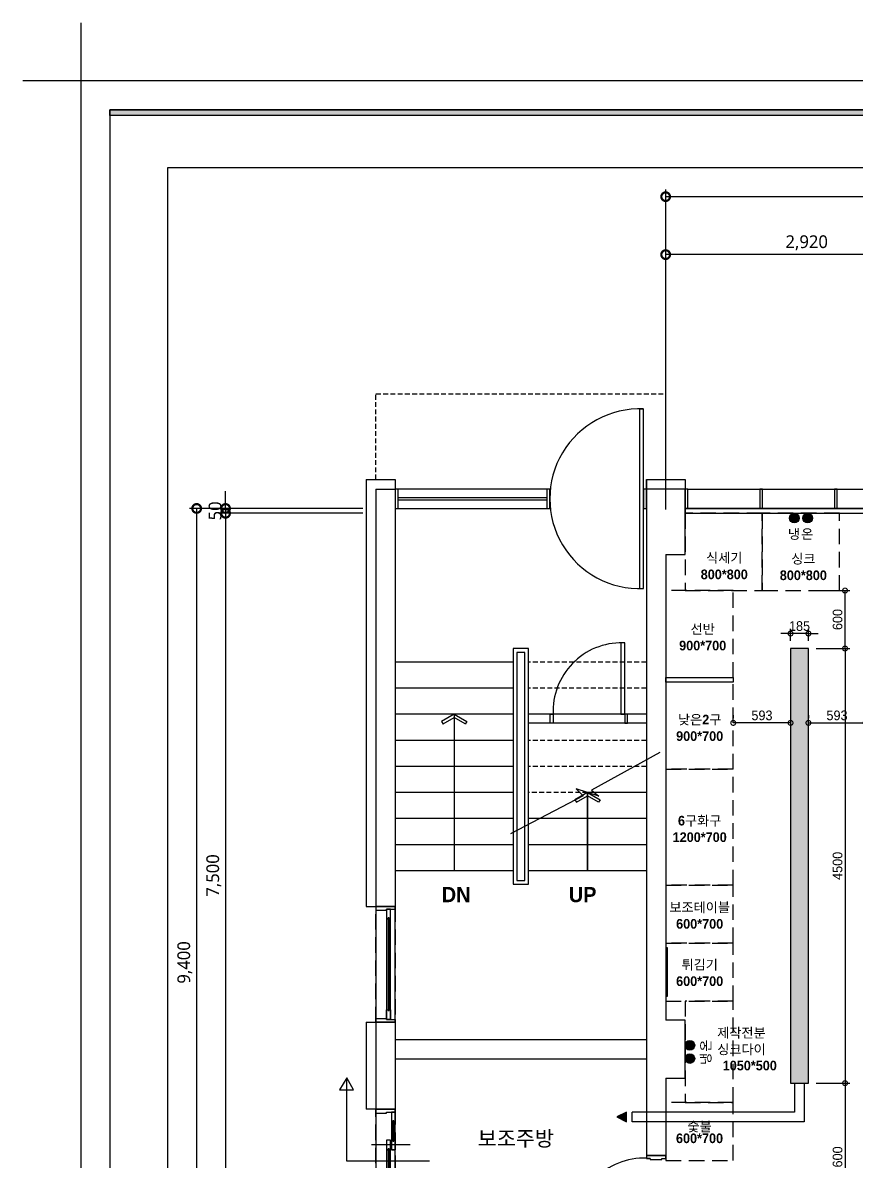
# Model space of a CAD drawing. Header units: inches. Extents: x 405346 to 489838, y -25612 to 14934.
# Drawn here: x 424738 to 433367, y 3148 to 14934 of the extents above; entities that cross this region are included whole.
import ezdxf
from ezdxf.enums import TextEntityAlignment as Align

# ---------------------------------------------------------------- set-up
doc = ezdxf.new("R2010")
doc.units = ezdxf.units.IN
doc.header["$LTSCALE"] = 200
doc.header["$MEASUREMENT"] = 0
doc.linetypes.add('DH-HID2', pattern=[1.2, 0.8, -0.4])
doc.linetypes.add('HIDDEN', pattern=[0.375, 0.25, -0.125])
for name, color, linetype in [('0-설비 급배수', 10, 'Continuous'), ('03-WAL NEW', 3, 'Continuous'), ('04-WIN', 4, 'Continuous'), ('04_FUR', 6, 'Continuous'), ('07-DIM', 5, 'Continuous'), ('07-DIM WAL', 5, 'Continuous'), ('C-WIN', 4, 'Continuous'), ('CO-DO-FR', 7, 'Continuous'), ('CO-DOOR', 8, 'Continuous'), ('CORE', 7, 'Continuous'), ('F-SYM', 7, 'Continuous'), ('FORM(YOURNAME)-11', 1, 'Continuous'), ('FU-FURM', 251, 'DH-HID2'), ('RC-LIGHT', 7, 'Continuous'), ('도면층2', 2, 'Continuous'), ('텍스트', 4, 'Continuous')]:
    doc.layers.add(name, color=color, linetype=linetype)
doc.styles.add('DAWIN', font='NanumSquareR.ttf')
doc.styles.add('YOURNAME', font='HY울릉도M.TTF')
doc.styles.add('넥슨고딕', font='NEXONLv1GothicBold.ttf')
doc.styles.add('스타일1', font='HY울릉도M.TTF')
doc.dimstyles.new('40', dxfattribs={"dimscale": 40, "dimtxt": 2.5, "dimasz": 2.5, "dimexe": 1.25, "dimexo": 2, "dimtad": 1, "dimdec": 0, "dimtxsty": '스타일1', "dimblk": 'DOTSMALL', "dimcen": 2.5, "dimclrd": 1, "dimclre": 1, "dimclrt": 7, "dimadec": 0, "dimazin": 0, "dimtfac": 1, "dimtdec": 0, "dimtix": 1, "dimtmove": 0, "dimatfit": 3, "dimldrblk": 'DOTSMALL', "dimfxl": 0, "dimarcsym": 0})
doc.dimstyles.new('60', dxfattribs={"dimscale": 60, "dimtxt": 2.2, "dimasz": 3, "dimexe": 1.25, "dimexo": 0.625, "dimtad": 1, "dimdec": 0, "dimzin": 0, "dimdsep": 46, "dimlunit": 6, "dimtxsty": 'DAWIN', "dimblk1": 'DOTSMALL', "dimblk2": 'DOTSMALL', "dimsah": 1, "dimcen": 0.001, "dimclrd": 1, "dimclre": 1, "dimclrt": 7, "dimadec": 0, "dimazin": 0, "dimtfac": 1, "dimtdec": 0, "dimtix": 1, "dimtmove": 2, "dimatfit": 3, "dimldrblk": 'DOTSMALL', "dimfxl": 0, "dimtolj": 1, "dimtzin": 0, "dimarcsym": 0})

# ---------------------------------------------------------------- blocks, each defined once
blk = doc.blocks.new('FORM-PLAN')
at = {"layer": 'FORM(YOURNAME)-11'}
h = blk.add_hatch(color=256, dxfattribs=at)
h.dxf.hatch_style = 1
h.paths.add_polyline_path([(-71444, 55115), (10556, 55115), (10556, 54915), (-71444, 54915)])
h.paths.add_polyline_path([(-71444, -2085), (10556, -2085), (10556, -2285), (-71444, -2285)])
at = {"layer": 'Defpoints', "color": 1}
blk.add_lwpolyline([(-72444, 58115), (-72444, 56115), (-74444, 56115)], dxfattribs=at)
at = {"layer": 'Defpoints', "color": 158}
for points in [[(-71444, -2285), (10556, -2285), (10556, 55115), (-71444, 55115)], [(-69444, 53115), (-64, 53115), (-64, 1215), (-69444, 1215)]]:
    blk.add_lwpolyline(points, close=True, dxfattribs=at)
at = {"layer": 'FORM(YOURNAME)-11', "color": 250}
blk.add_lwpolyline([(-72444, -3285), (11556, -3285), (11556, 56115), (-72444, 56115)], close=True, dxfattribs=at)
at = {"layer": 'FORM(YOURNAME)-11'}
blk.add_lwpolyline([(-71444, 55115), (10556, 55115), (10556, 54915), (-71444, 54915)], close=True, dxfattribs=at)
at = {"layer": 'FORM(YOURNAME)-11', "color": 3, "style": 'YOURNAME'}
for tag, height, p in [('1', 450, (9905, 18188)), ('2', 450, (9905, 17544)), ('3', 450, (9905, 16257)), ('4', 450, (9905, 14326)), ('5', 515, (9905, 12009)), ('6', 515, (9905, 9757)), ('7', 515, (9905, 7504)), ('8', 515, (9905, 5252)), ('9', 515, (9905, 2999)), ('10', 515, (5655, 811)), ('11', 515, (9905, 747)), ('12', 515, (5655, -1441)), ('13', 515, (9905, -1441))]:
    blk.add_attdef(tag, text='', height=height, dxfattribs=at).set_placement(p, align=Align.MIDDLE_RIGHT)
blk = doc.blocks.new('*U198')
at = {"layer": 'F-SYM', "xscale": 0.3000000000000001, "yscale": 0.3000000000000001, "zscale": 0.3000000000000001}
blk.add_blockref('FORM-PLAN', (447071, -2500), dxfattribs=at)
blk = doc.blocks.new('_DOTSMALL')
at = {"color": 0, "linetype": 'ByBlock', "const_width": 0.5}
blk.add_lwpolyline([(-0.0625, 0, 1), (0.0625, 0, 1)], format="xyb", close=True, dxfattribs=at)
blk = doc.blocks.new('*D36')
at = {"layer": '07-DIM', "color": 1, "lineweight": -2}
for p, q in [((428257, 9906), (426463, 9906)), ((426538, 9906), (426538, 506)), ((428357, 506), (426463, 506))]:
    blk.add_line(p, q, dxfattribs=at)
at = {"layer": 'Defpoints', "color": 0}
for p in [(428295, 9906), (426538, 506), (428395, 506)]:
    blk.add_point(p, dxfattribs=at)
at = {"layer": '07-DIM', "color": 1, "lineweight": -2, "xscale": 180, "yscale": 180, "zscale": 180}
for p, rotation in [((426538, 9906), 90), ((426538, 506), 270)]:
    blk.add_blockref('_DOTSMALL', p, dxfattribs=dict(at, rotation=rotation))
at = {"layer": '07-DIM', "color": 7, "insert": (426416, 5206), "char_height": 132, "attachment_point": 5, "rotation": 90, "style": 'DAWIN'}
blk.add_mtext('\\A1;9,400', dxfattribs=at)
blk = doc.blocks.new('FLOOR')
at = {"color": 0, "linetype": 'Continuous'}
for p, q in [((429862, 32256), (428642, 32256)), ((429862, 31986), (428642, 31986)), ((429862, 31716), (428642, 31716)), ((429862, 31446), (428642, 31446)), ((429862, 31176), (428642, 31176)), ((429862, 30906), (428642, 30906)), ((431242, 30906), (430632, 30906)), ((429862, 30636), (428642, 30636)), ((431242, 30636), (430022, 30636)), ((429862, 30366), (428642, 30366)), ((431242, 30366), (430022, 30366)), ((429862, 30096), (428642, 30096)), ((431242, 30096), (430022, 30096))]:
    blk.add_line(p, q, dxfattribs=at)
at = {"color": 0, "linetype": 'HIDDEN'}
for p, q in [((431242, 32256), (430022, 32256)), ((431242, 31986), (430022, 31986)), ((431242, 31446), (430022, 31446)), ((431242, 31176), (430022, 31176)), ((430632, 30906), (430022, 30906))]:
    blk.add_line(p, q, dxfattribs=at)
at = {"color": 7, "linetype": 'Continuous'}
for p, q in [((429252, 31716), (429122, 31641)), ((429252, 31716), (429252, 30096)), ((429252, 31716), (429382, 31641)), ((429122, 31641), (429137, 31615)), ((429137, 31616), (429252, 31682)), ((429367, 31616), (429252, 31682)), ((429382, 31641), (429367, 31615)), ((430632, 30906), (430502, 30831)), ((430632, 30906), (430632, 30096)), ((430632, 30906), (430762, 30831)), ((430502, 30831), (430517, 30805)), ((430517, 30806), (430632, 30872)), ((430747, 30806), (430632, 30872)), ((430762, 30831), (430747, 30805))]:
    blk.add_line(p, q, dxfattribs=at)
at = {"color": 0, "linetype": 'Continuous'}
for points in [[(429862, 29956), (430022, 29956), (430022, 32396), (429862, 32396)], [(429902, 29996), (429982, 29996), (429982, 32356), (429902, 32356)]]:
    blk.add_lwpolyline(points, close=True, dxfattribs=at)
blk.add_arc((430985, 31748), 709, 89.0404, 182.5293, dxfattribs=at)
at = {"layer": '03-WAL NEW'}
for p, q in [((430247, 31666), (430247, 31676)), ((431047, 31666), (431047, 31676))]:
    blk.add_line(p, q, dxfattribs=at)
at = {"layer": '04-WIN'}
for points in [[(428442, 28528), (428642, 28528), (428642, 29728), (428442, 29728)], [(428442, 26828), (428642, 26828), (428642, 27628), (428442, 27628)]]:
    blk.add_lwpolyline(points, close=True, dxfattribs=at)
at = {"layer": 'C-WIN'}
for p, q in [((428672, 33960), (430212, 33960)), ((431672, 34048), (433962, 34048)), ((428672, 33936), (430212, 33936)), ((431672, 33848), (433962, 33848))]:
    blk.add_line(p, q, dxfattribs=at)
for points in [[(428642, 33848), (430242, 33848), (430242, 34048), (428642, 34048)], [(428642, 28528), (428642, 29728), (428442, 29728), (428442, 28528)], [(428642, 26828), (428642, 27628), (428442, 27628), (428442, 26828)]]:
    blk.add_lwpolyline(points, close=True, dxfattribs=at)
at = {"layer": 'C-WIN', "color": 0}
blk.add_lwpolyline([(431442, 28798), (431462, 28798), (431462, 29298), (431442, 29298)], close=True, dxfattribs=at)
at = {"layer": 'CO-DO-FR'}
for points in [[(428672, 34048), (428642, 34048), (428642, 33848), (428672, 33848)], [(430242, 34048), (430212, 34048), (430212, 33848), (430242, 33848)], [(431242, 34048), (431212, 34048), (431212, 33848), (431242, 33848)], [(431672, 34048), (431642, 34048), (431642, 33848), (431672, 33848)], [(432445, 34048), (432415, 34048), (432415, 33848), (432445, 33848)], [(433218, 34048), (433188, 34048), (433188, 33848), (433218, 33848)], [(430247, 31626), (430247, 31716), (430277, 31716), (430277, 31676), (430277, 31676), (430277, 31666), (430277, 31666), (430277, 31626), (430247, 31626)], [(431047, 31626), (431047, 31716), (431017, 31716), (431017, 31676), (431017, 31676), (431017, 31666), (431017, 31666), (431017, 31626), (431047, 31626)], [(428642, 29728), (428442, 29728), (428442, 29698), (428442, 29698), (428442, 29688), (428552, 29688), (428552, 29698), (428642, 29698), (428642, 29728)], [(428642, 28528), (428442, 28528), (428442, 28558), (428442, 28558), (428442, 28568), (428552, 28568), (428552, 28558), (428642, 28558), (428642, 28528)], [(428642, 27628), (428442, 27628), (428442, 27598), (428442, 27598), (428442, 27588), (428552, 27588), (428552, 27598), (428642, 27598), (428642, 27628)], [(431442, 27148), (431242, 27148), (431242, 27118), (431282, 27118), (431282, 27108), (431402, 27108), (431402, 27118), (431442, 27118), (431442, 27148)]]:
    blk.add_lwpolyline(points, close=True, dxfattribs=at)
at = {"layer": 'CO-DOOR', "color": 251}
blk.add_line((428797, 27258), (428397, 27258), dxfattribs=at)
at = {"layer": 'CO-DOOR'}
for points in [[(431212, 33018), (431212, 34877), (431172, 34877), (431172, 33018)], [(430977, 32456), (430977, 31716), (431017, 31716), (431017, 32456)], [(428592, 29598), (428592, 29698), (428552, 29698), (428552, 29598), (428567, 29598), (428567, 29608), (428577, 29608), (428577, 29598), (428592, 29598)], [(428567, 29608), (428567, 28648), (428577, 28648), (428577, 29608)], [(428592, 28658), (428592, 28558), (428552, 28558), (428552, 28658), (428567, 28658), (428567, 28648), (428577, 28648), (428577, 28658), (428592, 28658)], [(428642, 27498), (428642, 27598), (428602, 27598), (428602, 27498), (428617, 27498), (428617, 27508), (428627, 27508), (428627, 27498), (428642, 27498)], [(428617, 27508), (428617, 27298), (428627, 27298), (428627, 27508)], [(428592, 27208), (428592, 27308), (428552, 27308), (428552, 27208), (428567, 27208), (428567, 27218), (428577, 27218), (428577, 27208), (428592, 27208)], [(428642, 27308), (428642, 27208), (428602, 27208), (428602, 27308), (428617, 27308), (428617, 27298), (428627, 27298), (428627, 27308), (428642, 27308)], [(428567, 27218), (428567, 26948), (428577, 26948), (428577, 27218)]]:
    blk.add_lwpolyline(points, close=True, dxfattribs=at)
at = {"layer": 'CO-DOOR', "color": 251, "linetype": 'DH-HID2'}
for points in [[(428642, 29728), (428642, 28528), (428442, 28528), (428442, 29728)], [(428642, 27628), (428642, 26828), (428442, 26828), (428442, 27628)]]:
    blk.add_lwpolyline(points, close=True, dxfattribs=at)
at = {"layer": 'CO-DOOR', "color": 251}
for points in [[(428592, 28558), (428592, 29698), (428552, 29698), (428552, 28558)], [(428602, 27598), (428602, 27208), (428642, 27208), (428642, 27598)], [(428592, 26858), (428592, 27308), (428552, 27308), (428552, 26858)]]:
    blk.add_lwpolyline(points, close=True, dxfattribs=at)
at = {"layer": 'CO-DOOR'}
for centre, radius, start, end in [((431172, 33948), 930, 87.5349, 272.4651), ((431215, 26408), 713, 84.6153, 180.8034)]:
    blk.add_arc(centre, radius, start, end, dxfattribs=at)
at = {"layer": 'CORE', "color": 1}
for p, q in [((431382, 31321), (430675, 30930)), ((430750, 30869), (430514, 30944)), ((430514, 30944), (430588, 30872)), ((430675, 30930), (430750, 30869)), ((430588, 30872), (429834, 30480))]:
    blk.add_line(p, q, dxfattribs=at)
at = {"layer": '도면층2', "color": 0, "linetype": 'HIDDEN'}
for p, q in [((428442, 34148), (428442, 35034)), ((428442, 35034), (431442, 35034)), ((431442, 34148), (431442, 35034))]:
    blk.add_line(p, q, dxfattribs=at)
at = {"layer": '도면층2', "color": 6}
for p, q in [((428342, 34148), (428342, 29728)), ((428342, 34148), (428642, 34148)), ((428642, 34148), (428642, 34048)), ((428342, 29728), (428442, 29728)), ((428342, 28528), (428342, 27628)), ((428342, 28528), (428442, 28528)), ((428442, 27628), (428342, 27628))]:
    blk.add_line(p, q, dxfattribs=at)
at = {"layer": '도면층2'}
for p, q in [((431242, 34148), (431242, 27148)), ((428442, 34048), (428442, 29728)), ((428442, 34048), (428642, 34048)), ((428642, 34048), (428642, 29728)), ((431442, 33372), (431442, 28548)), ((431242, 31716), (430022, 31716)), ((431242, 31626), (430022, 31626)), ((430632, 30096), (430632, 30906)), ((428442, 29728), (428642, 29728)), ((428442, 28528), (428442, 27628)), ((428442, 28528), (428642, 28528)), ((428642, 28528), (428642, 27628)), ((428642, 28348), (431242, 28348)), ((428642, 28148), (431242, 28148)), ((431442, 27948), (431442, 27148)), ((428442, 27628), (428642, 27628)), ((431242, 27148), (431442, 27148))]:
    blk.add_line(p, q, dxfattribs=at)
at = {"layer": '도면층2', "color": 6}
blk.add_lwpolyline([(431642, 34048), (431242, 34048), (431242, 34148), (431642, 34148)], close=True, dxfattribs=at)
at = {"layer": '도면층2'}
for points in [[(431442, 33372), (431642, 33372), (431642, 34048), (431242, 34048), (431242, 33848)], [(431442, 27948), (431642, 27948), (431642, 28548), (431442, 28548)]]:
    blk.add_lwpolyline(points, dxfattribs=at)
at = {"layer": '텍스트', "style": '넥슨고딕'}
for s, p in [('DN', (429124, 29771)), ('UP', (430439, 29771))]:
    blk.add_text(s, height=157.1, dxfattribs=at).set_placement(p)
blk = doc.blocks.new('*D79')
at = {"layer": '07-DIM WAL', "color": 1, "lineweight": -2}
for p, q in [((432952, 8456), (433301, 8456)), ((433251, 8456), (433251, 3956)), ((432952, 3956), (433301, 3956))]:
    blk.add_line(p, q, dxfattribs=at)
at = {"layer": 'Defpoints', "color": 0}
for p in [(432872, 8456), (432872, 3956), (433251, 3956)]:
    blk.add_point(p, dxfattribs=at)
at = {"layer": '07-DIM WAL', "color": 1, "lineweight": -2, "xscale": 100, "yscale": 100, "zscale": 100}
for p, rotation in [((433251, 8456), 90), ((433251, 3956), 270)]:
    blk.add_blockref('_DOTSMALL', p, dxfattribs=dict(at, rotation=rotation))
at = {"layer": '07-DIM WAL', "color": 7, "insert": (433174, 6206), "char_height": 100, "attachment_point": 5, "rotation": 90, "style": '스타일1'}
blk.add_mtext('4500', dxfattribs=at)
blk = doc.blocks.new('*D80')
at = {"layer": '07-DIM WAL', "color": 1, "lineweight": -2}
for p, q in [((432687, 8611), (432587, 8611)), ((432687, 8536), (432687, 8661)), ((432872, 8611), (432687, 8611)), ((432872, 8536), (432872, 8661)), ((432872, 8611), (432972, 8611))]:
    blk.add_line(p, q, dxfattribs=at)
at = {"layer": 'Defpoints', "color": 0}
for p in [(432687, 8611), (432687, 8456), (432872, 8456)]:
    blk.add_point(p, dxfattribs=at)
at = {"layer": '07-DIM WAL', "color": 1, "lineweight": -2, "xscale": 100, "yscale": 100, "zscale": 100}
blk.add_blockref('_DOTSMALL', (432687, 8611), dxfattribs=at)
at = {"layer": '07-DIM WAL', "color": 1, "lineweight": -2, "xscale": 100, "yscale": 100, "zscale": 100, "rotation": 180}
blk.add_blockref('_DOTSMALL', (432872, 8611), dxfattribs=at)
at = {"layer": '07-DIM WAL', "color": 7, "insert": (432780, 8688), "char_height": 100, "attachment_point": 5, "style": '스타일1'}
blk.add_mtext('185', dxfattribs=at)
blk = doc.blocks.new('*D81')
at = {"layer": '07-DIM WAL', "color": 1, "lineweight": -2}
for p, q in [((432872, 7766), (432872, 7736)), ((432872, 7686), (433464, 7686)), ((433464, 7766), (433464, 7736))]:
    blk.add_line(p, q, dxfattribs=at)
at = {"layer": 'Defpoints', "color": 0}
for p in [(432872, 7686), (433464, 7686), (433464, 7686)]:
    blk.add_point(p, dxfattribs=at)
at = {"layer": '07-DIM WAL', "color": 1, "lineweight": -2, "xscale": 100, "yscale": 100, "zscale": 100, "rotation": 180}
blk.add_blockref('_DOTSMALL', (432872, 7686), dxfattribs=at)
at = {"layer": '07-DIM WAL', "color": 1, "lineweight": -2, "xscale": 100, "yscale": 100, "zscale": 100}
blk.add_blockref('_DOTSMALL', (433464, 7686), dxfattribs=at)
at = {"layer": '07-DIM WAL', "color": 7, "insert": (433168, 7763), "char_height": 100, "attachment_point": 5, "style": '스타일1'}
blk.add_mtext('593', dxfattribs=at)
blk = doc.blocks.new('*D82')
at = {"layer": '07-DIM WAL', "color": 1, "lineweight": -2}
for p, q in [((432094, 7766), (432094, 7736)), ((432687, 7686), (432094, 7686)), ((432687, 7766), (432687, 7736))]:
    blk.add_line(p, q, dxfattribs=at)
at = {"layer": 'Defpoints', "color": 0}
for p in [(432094, 7686), (432094, 7686), (432687, 7686)]:
    blk.add_point(p, dxfattribs=at)
at = {"layer": '07-DIM WAL', "color": 1, "lineweight": -2, "xscale": 100, "yscale": 100, "zscale": 100, "rotation": 180}
blk.add_blockref('_DOTSMALL', (432094, 7686), dxfattribs=at)
at = {"layer": '07-DIM WAL', "color": 1, "lineweight": -2, "xscale": 100, "yscale": 100, "zscale": 100}
blk.add_blockref('_DOTSMALL', (432687, 7686), dxfattribs=at)
at = {"layer": '07-DIM WAL', "color": 7, "insert": (432391, 7763), "char_height": 100, "attachment_point": 5, "style": '스타일1'}
blk.add_mtext('593', dxfattribs=at)
blk = doc.blocks.new('*D83')
at = {"layer": '07-DIM WAL', "color": 1, "lineweight": -2}
for p, q in [((433010, 9056), (433301, 9056)), ((433251, 8456), (433251, 9056)), ((432952, 8456), (433301, 8456))]:
    blk.add_line(p, q, dxfattribs=at)
at = {"layer": 'Defpoints', "color": 0}
for p in [(432930, 9056), (433251, 9056), (432872, 8456)]:
    blk.add_point(p, dxfattribs=at)
at = {"layer": '07-DIM WAL', "color": 1, "lineweight": -2, "xscale": 100, "yscale": 100, "zscale": 100}
for p, rotation in [((433251, 9056), 90), ((433251, 8456), 270)]:
    blk.add_blockref('_DOTSMALL', p, dxfattribs=dict(at, rotation=rotation))
at = {"layer": '07-DIM WAL', "color": 7, "insert": (433174, 8756), "char_height": 100, "attachment_point": 5, "rotation": 90, "style": '스타일1'}
blk.add_mtext('600', dxfattribs=at)
blk = doc.blocks.new('*D84')
at = {"layer": '07-DIM WAL', "color": 1, "lineweight": -2}
for p, q in [((432952, 3956), (433301, 3956)), ((433251, 3956), (433251, 2356)), ((433010, 2356), (433301, 2356))]:
    blk.add_line(p, q, dxfattribs=at)
at = {"layer": 'Defpoints', "color": 0}
for p in [(432872, 3956), (432930, 2356), (433251, 2356)]:
    blk.add_point(p, dxfattribs=at)
at = {"layer": '07-DIM WAL', "color": 1, "lineweight": -2, "xscale": 100, "yscale": 100, "zscale": 100}
for p, rotation in [((433251, 3956), 90), ((433251, 2356), 270)]:
    blk.add_blockref('_DOTSMALL', p, dxfattribs=dict(at, rotation=rotation))
at = {"layer": '07-DIM WAL', "color": 7, "insert": (433174, 3156), "char_height": 100, "attachment_point": 5, "rotation": 90, "style": '스타일1'}
blk.add_mtext('1600', dxfattribs=at)
blk = doc.blocks.new('*D89')
at = {"layer": '07-DIM', "color": 1, "lineweight": -2}
for p, q in [((426837, 9906), (426837, 10086)), ((428257, 9906), (426762, 9906)), ((426837, 9906), (426837, 9856)), ((428257, 9856), (426762, 9856)), ((426837, 9856), (426837, 9676))]:
    blk.add_line(p, q, dxfattribs=at)
at = {"layer": 'Defpoints', "color": 0}
for p in [(428295, 9906), (426837, 9856), (428295, 9856)]:
    blk.add_point(p, dxfattribs=at)
at = {"layer": '07-DIM', "color": 1, "lineweight": -2, "xscale": 180, "yscale": 180, "zscale": 180}
for p, rotation in [((426837, 9906), 270), ((426837, 9856), 90)]:
    blk.add_blockref('_DOTSMALL', p, dxfattribs=dict(at, rotation=rotation))
at = {"layer": '07-DIM', "color": 7, "insert": (426729, 9881), "char_height": 132, "attachment_point": 5, "rotation": 90, "style": 'DAWIN'}
blk.add_mtext('\\A1;50', dxfattribs=at)
blk = doc.blocks.new('*D90')
at = {"layer": '07-DIM', "color": 1, "lineweight": -2}
for p, q in [((428257, 9856), (426762, 9856)), ((426837, 9856), (426837, 2356)), ((428257, 2356), (426762, 2356))]:
    blk.add_line(p, q, dxfattribs=at)
at = {"layer": 'Defpoints', "color": 0}
for p in [(428295, 9856), (426837, 2356), (428295, 2356)]:
    blk.add_point(p, dxfattribs=at)
at = {"layer": '07-DIM', "color": 1, "lineweight": -2, "xscale": 180, "yscale": 180, "zscale": 180}
for p, rotation in [((426837, 9856), 90), ((426837, 2356), 270)]:
    blk.add_blockref('_DOTSMALL', p, dxfattribs=dict(at, rotation=rotation))
at = {"layer": '07-DIM', "color": 7, "insert": (426716, 6106), "char_height": 132, "attachment_point": 5, "rotation": 90, "style": 'DAWIN'}
blk.add_mtext('\\A1;7,500', dxfattribs=at)
blk = doc.blocks.new('*D91')
at = {"layer": '07-DIM WAL', "color": 1, "lineweight": -2}
for p, q in [((431394, 10004), (431394, 13209)), ((444694, 10004), (444694, 13209)), ((444694, 13134), (431394, 13134))]:
    blk.add_line(p, q, dxfattribs=at)
at = {"layer": 'Defpoints', "color": 0}
for p in [(431394, 13134), (431394, 9966), (444694, 9966)]:
    blk.add_point(p, dxfattribs=at)
at = {"layer": '07-DIM WAL', "color": 1, "lineweight": -2, "xscale": 180, "yscale": 180, "zscale": 180, "rotation": 180}
blk.add_blockref('_DOTSMALL', (431394, 13134), dxfattribs=at)
at = {"layer": '07-DIM WAL', "color": 1, "lineweight": -2, "xscale": 180, "yscale": 180, "zscale": 180}
blk.add_blockref('_DOTSMALL', (444694, 13134), dxfattribs=at)
at = {"layer": '07-DIM WAL', "color": 7, "insert": (438044, 13256), "char_height": 132, "attachment_point": 5, "style": 'DAWIN'}
blk.add_mtext('\\A1;13,300', dxfattribs=at)
blk = doc.blocks.new('*D135')
at = {"layer": 'Defpoints', "color": 0}
for p in [(431394, 12534), (431394, 9856), (434314, 9856)]:
    blk.add_point(p, dxfattribs=at)
at = {"layer": 'RC-LIGHT', "color": 1, "lineweight": -2}
for p, q in [((431394, 9894), (431394, 12609)), ((434314, 12534), (431394, 12534)), ((434314, 9894), (434314, 12609))]:
    blk.add_line(p, q, dxfattribs=at)
at = {"layer": 'RC-LIGHT', "color": 1, "lineweight": -2, "xscale": 180, "yscale": 180, "zscale": 180, "rotation": 180}
blk.add_blockref('_DOTSMALL', (431394, 12534), dxfattribs=at)
at = {"layer": 'RC-LIGHT', "color": 1, "lineweight": -2, "xscale": 180, "yscale": 180, "zscale": 180}
blk.add_blockref('_DOTSMALL', (434314, 12534), dxfattribs=at)
at = {"layer": 'RC-LIGHT', "color": 7, "insert": (432854, 12656), "char_height": 132, "attachment_point": 5, "style": 'DAWIN'}
blk.add_mtext('\\A1;2,920', dxfattribs=at)

msp = doc.modelspace()

# ---------------------------------------------------------------- hatches: boundary and pattern name
at = {"layer": '0-설비 급배수'}
h = msp.add_hatch(color=140, dxfattribs=at)
h.dxf.hatch_style = 1
edge = h.paths.add_edge_path()
edge.add_arc((432726.1, 9806.2), 50, 0, 360)
h = msp.add_hatch(color=256, dxfattribs=at)
h.dxf.hatch_style = 1
edge = h.paths.add_edge_path()
edge.add_arc((432863.5, 9806.2), 50, 0, 360)
h = msp.add_hatch(dxfattribs=at)
h.set_pattern_fill('CROSS', color=256, scale=100)
h.set_pattern_definition([(0, (62.5, 596.663), (25, 25), [12.5, -37.5]), (90, (68.75, 590.413), (-25, 25), [12.5, -37.5])])
h.paths.add_polyline_path([(432687, 3956.2), (432872, 3956.2), (432872, 8456.2), (432687, 8456.2)])
h = msp.add_hatch(color=256, dxfattribs=at)
h.dxf.hatch_style = 1
edge = h.paths.add_edge_path()
edge.add_arc((431644.5, 4348.3), 50, 90, 450)
h = msp.add_hatch(color=140, dxfattribs=at)
h.dxf.hatch_style = 1
edge = h.paths.add_edge_path()
edge.add_arc((431644.5, 4210.9), 50, 90, 450)
h = msp.add_hatch(color=256, dxfattribs=at)
h.dxf.hatch_style = 1
h.paths.add_polyline_path([(430989.3, 3656.2), (430889.3, 3606.2), (430989.3, 3556.2)])

# ---------------------------------------------------------------- linework, layer by layer
msp.add_line((431046.4, 3556.2), (431046.4, 3656.2), dxfattribs=at)
msp.add_lwpolyline([(432687, 3956.2), (432872, 3956.2), (432872, 8456.2), (432687, 8456.2)], close=True, dxfattribs=at)
for points in [[(432729.5, 3956.2), (432729.5, 3656.2), (431046.4, 3656.2)], [(432829.5, 3956.2), (432829.5, 3556.2), (431046.4, 3556.2)], [(430989.3, 3656.2), (430889.3, 3606.2), (430989.3, 3556.2), (430989.3, 3656.2)]]:
    msp.add_lwpolyline(points, dxfattribs=at)
at = {"layer": '0-설비 급배수', "color": 140}
for centre in [(432726.1, 9806.2), (431644.5, 4210.9)]:
    msp.add_circle(centre, 50, dxfattribs=at)
at = {"layer": '0-설비 급배수'}
for centre in [(432863.5, 9806.2), (431644.5, 4348.3)]:
    msp.add_circle(centre, 50, dxfattribs=at)
at = {"layer": '03-WAL NEW'}
msp.add_lwpolyline([(431594.5, 9856.2), (434944.5, 9856.2), (434944.5, 9906.2), (431594.5, 9906.2)], close=True, dxfattribs=at)
at = {"layer": '04_FUR'}
msp.add_lwpolyline([(431394.5, 8156.2), (432094.5, 8156.2), (432094.5, 8106.2), (431394.5, 8106.2), (431394.5, 8156.2)], dxfattribs=at)
at = {"layer": 'C-WIN', "color": 0}
msp.add_lwpolyline([(428947.8, 3149.4), (428092.9, 3149.4), (428092.9, 4011), (428016.1, 3888.7), (428162.7, 3888.7), (428092.9, 4011)], dxfattribs=at)
at = {"layer": 'FU-FURM'}
for points in [[(431594.5, 9056.2), (432394.5, 9056.2), (432394.5, 9856.2), (431594.5, 9856.2)], [(432394.5, 9056.2), (433194.5, 9056.2), (433194.5, 9856.2), (432394.5, 9856.2)], [(432094.5, 9056.2), (431394.5, 9056.2), (431394.5, 8156.2), (432094.5, 8156.2)], [(432094.5, 7206.2), (432094.5, 8106.2), (431394.5, 8106.2), (431394.5, 7206.2)], [(432094.5, 6006.2), (432094.5, 7206.2), (431394.5, 7206.2), (431394.5, 6006.2)], [(432094.5, 5406.2), (432094.5, 6006.2), (431394.5, 6006.2), (431394.5, 5406.2)], [(432094.5, 4806.2), (432094.5, 5406.2), (431394.5, 5406.2), (431394.5, 4806.2)], [(432094.5, 4806.2), (431594.5, 4806.2), (431594.5, 3756.2), (432094.5, 3756.2)], [(432094.5, 3156.2), (432094.5, 3756.2), (431394.5, 3756.2), (431394.5, 3156.2)]]:
    msp.add_lwpolyline(points, close=True, dxfattribs=at)

# ---------------------------------------------------------------- block references
at = {"color": 0}
msp.add_blockref('FLOOR', (-47.5, -23941.3), dxfattribs=at)
at = {"layer": '07-DIM WAL'}
msp.add_blockref('*U198', (0, 0), dxfattribs=at)

# ---------------------------------------------------------------- texts
at = {"layer": '0-설비 급배수', "color": 140, "style": '넥슨고딕'}
msp.add_text('냉', height=100, dxfattribs=at).set_placement((432659.5, 9591.1))
at = {"layer": '0-설비 급배수', "style": '넥슨고딕'}
msp.add_text('온', height=100, dxfattribs=at).set_placement((432796.9, 9591.1))
msp.add_text('온', height=100, rotation=90, dxfattribs=at).set_placement((431859.6, 4281.7))
at = {"layer": '0-설비 급배수', "color": 140, "style": '넥슨고딕'}
msp.add_text('냉', height=100, rotation=90, dxfattribs=at).set_placement((431859.6, 4144.2))
at = {"layer": 'FU-FURM', "style": '넥슨고딕'}
for s, p in [('식세기', (432000.6, 9344.4)), ('싱크', (432819.5, 9335.2)), ('800*800', (432000.6, 9173.5)), ('800*800', (432819.5, 9164.2)), ('선반', (431777.3, 8607.5)), ('900*700', (431777.3, 8436.6)), ('낮은2구', (431746.1, 7670.2)), ('900*700', (431746.1, 7499.3)), ('6구화구', (431746.1, 6623.5)), ('1200*700', (431746.1, 6452.6)), ('보조테이블', (431746.1, 5726.6)), ('600*700', (431746.1, 5555.7)), ('튀김기', (431746.1, 5133.1)), ('600*700', (431746.1, 4962.2)), ('제작전분', (432178.7, 4426.8)), ('싱크다이', (432178.7, 4255.9)), ('1050*500', (432264.7, 4088.4)), ('숯불', (431744.5, 3456.2)), ('600*700', (431744.5, 3335.3))]:
    msp.add_text(s, height=100, dxfattribs=at).set_placement(p, align=Align.CENTER)
msp.add_text('보조주방', height=157.07, dxfattribs=at).set_placement((429448.8, 3304.5))

# ---------------------------------------------------------------- dimensions: what is measured, and where the dimension line sits
at = {"layer": '07-DIM'}
for base, p1, p2, picture, middle in [((426837.5, 9856.2), (428294.5, 9906.2), (428294.5, 9856.2), '*D89', (426729.4, 9881.2)), ((426537.5, 506.2), (428294.5, 9906.2), (428394.5, 506.2), '*D36', (426416.3, 5206.2)), ((426837.5, 2356.2), (428294.5, 9856.2), (428294.5, 2356.2), '*D90', (426716.3, 6106.2))]:
    dim = msp.add_linear_dim(base=base, p1=p1, p2=p2, angle=90, dimstyle='60', dxfattribs=at)
    dim.commit()
    dim.dimension.update_dxf_attribs({"geometry": picture, "text_midpoint": middle})
at = {"layer": '07-DIM WAL'}
dim = msp.add_linear_dim(base=(431394.5, 13134.4), p1=(444694.5, 9966.2), p2=(431394.5, 9966.2), dimstyle='60', dxfattribs=at)
dim.commit()
dim.dimension.update_dxf_attribs({"geometry": '*D91', "text_midpoint": (438044.5, 13255.6)})
for base, p1, p2, picture, middle in [((433250.9, 9056.2), (432872, 8456.2), (432929.5, 9056.2), '*D83', (433173.9, 8756.2)), ((433250.9, 3956.2), (432872, 8456.2), (432872, 3956.2), '*D79', (433173.9, 6206.2)), ((433250.9, 2356.2), (432872, 3956.2), (432929.5, 2356.2), '*D84', (433173.9, 3156.2))]:
    dim = msp.add_linear_dim(base=base, p1=p1, p2=p2, angle=90, dimstyle='40', override={"dimfxl": 50}, dxfattribs=at)
    dim.commit()
    dim.dimension.update_dxf_attribs({"geometry": picture, "text_midpoint": middle})
for base, p1, p2, picture, middle in [((432687, 8611.2), (432872, 8456.2), (432687, 8456.2), '*D80', (432779.5, 8688.2)), ((432094.5, 7686.3466363), (432687, 7686.3466363), (432094.5, 7686.3466363), '*D82', (432390.75, 7763.4105511)), ((433464.5, 7686.3466363), (432872, 7686.3466363), (433464.5, 7686.3466363), '*D81', (433168.25, 7763.4105511))]:
    dim = msp.add_linear_dim(base=base, p1=p1, p2=p2, dimstyle='40', override={"dimfxl": 50}, dxfattribs=at)
    dim.commit()
    dim.dimension.update_dxf_attribs({"geometry": picture, "text_midpoint": middle})
at = {"layer": 'RC-LIGHT'}
dim = msp.add_linear_dim(base=(431394.5, 12534.4), p1=(434314.5, 9856.2), p2=(431394.5, 9856.2), dimstyle='60', dxfattribs=at)
dim.commit()
dim.dimension.update_dxf_attribs({"geometry": '*D135', "text_midpoint": (432854.5, 12655.6)})

doc.saveas('drawing.dxf')
